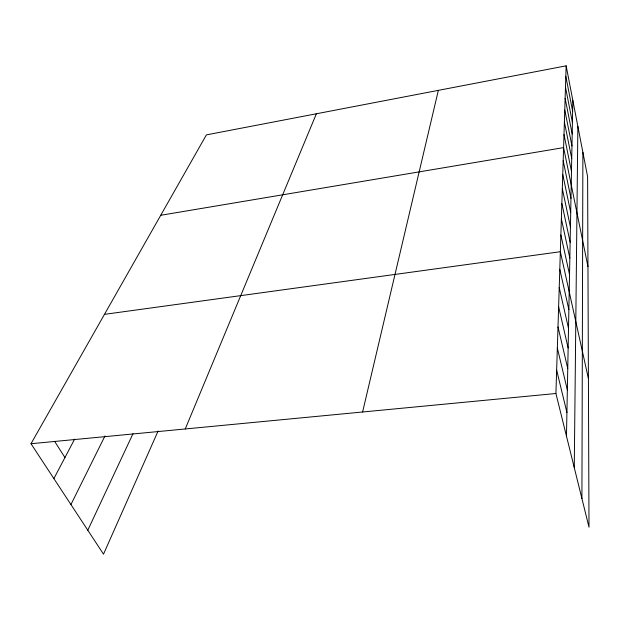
<?xml version="1.0" encoding="UTF-8"?>
<svg xmlns="http://www.w3.org/2000/svg" width="620" height="620" viewBox="0 0 620 620"><rect width="100%" height="100%" fill="white"/><g stroke="black" fill="none" stroke-linecap="round" stroke-linejoin="round"><path stroke-width="0.93" d="M581.917 498.542L582.885 152.311M574.267 467.627L577.863 126.356M566.471 436.131L572.826 100.347M566.145 65.829L587.605 176.723L589 527.171L555.923 393.499L566.145 65.829L206.398 134.881L31 443.726L103.509 554.171L158.123 430.978M362.599 411.998L438.356 90.357M185.248 428.97L316.378 113.77M87.792 530.24L133.013 433.651M70.936 504.556L104.982 435.93M53.886 478.586L74.663 439.053M160.727 215.287L563.596 147.614L587.962 266.538M104.47 314.356L560.348 251.712L588.411 378.556M31 443.726L555.923 393.499M54.661 441.425L64.945 457.552M556.652 370.179L566.92 412.486M557.341 348.006L567.346 389.957M558 326.903L567.75 368.489M558.628 306.784L568.137 347.99M559.225 287.587L568.509 328.414M559.798 269.243L568.865 309.682M560.868 234.926L569.532 274.575M561.371 218.852L569.842 258.091M561.852 203.43L570.144 242.273M562.317 188.635L570.431 227.075M562.759 174.422L570.702 212.466M563.185 160.758L570.974 198.408M563.999 134.587L571.485 171.438M564.394 122.047L571.725 158.495M564.774 109.973L571.966 146.025M565.13 98.332L572.19 133.998M565.486 87.11L572.407 122.388M565.82 76.283L572.624 111.182"/></g></svg>
